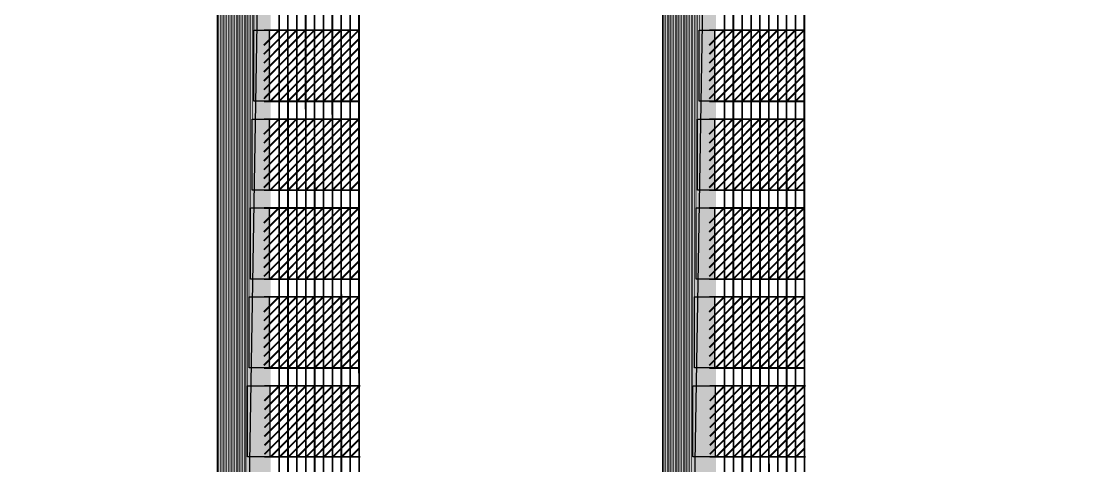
# Model space of a CAD drawing. Header units: millimetres. Extents: x -51 to 51, y -51 to 51.
# Drawn here: x -24.6 to -18.6, y -10.15 to -7.65 of the extents above; entities that cross this region are included whole.
import ezdxf

# ---------------------------------------------------------------- set-up
doc = ezdxf.new("R2010")
doc.units = ezdxf.units.MM
doc.linetypes.add('DASHED', pattern=[19.05, 12.7, -6.35])
for name, color, linetype in [('bottom_SU8', 5, 'Continuous'), ('metal', 43, 'Continuous'), ('reference', 18, 'DASHED')]:
    doc.layers.add(name, color=color, linetype=linetype)
doc.layers.add('top SU-8', color=3, linetype='Continuous', transparency=0.63)

msp = doc.modelspace()

# ---------------------------------------------------------------- linework, layer by layer
at = {"layer": 'bottom_SU8', "transparency": 33554544}
for points, const_width in [([(-23.3412, 5.9298), (-23.3412, -19.1017)], 0.3), ([(-20.8324, 5.9298), (-20.8324, -19.1017)], 0.3), ([(-23.1397, -19.0957), (-23.1443, -3.1964)], 0.01), ([(-23.09, -19.0957), (-23.0943, -3.1964)], 0.01), ([(-23.04, -19.0957), (-23.0443, -3.1964)], 0.01), ([(-22.9897, -19.0957), (-22.9943, -3.1961)], 0.01), ([(-22.9397, -19.0957), (-22.9443, -3.1964)], 0.01), ([(-22.8897, -19.0957), (-22.8943, -3.1961)], 0.01), ([(-22.8397, -19.0957), (-22.844, -3.1961)], 0.01), ([(-22.7897, -19.0957), (-22.7943, -3.1961)], 0.01), ([(-22.7397, -19.0957), (-22.7443, -3.1961)], 0.01), ([(-22.6897, -19.0957), (-22.6943, -3.1921)], 0.01), ([(-20.6309, -19.0957), (-20.6355, -3.1964)], 0.01), ([(-20.5812, -19.0957), (-20.5855, -3.1964)], 0.01), ([(-20.5312, -19.0957), (-20.5355, -3.1964)], 0.01), ([(-20.4809, -19.0957), (-20.4855, -3.1961)], 0.01), ([(-20.4309, -19.0957), (-20.4355, -3.1964)], 0.01), ([(-20.3809, -19.0957), (-20.3855, -3.1961)], 0.01), ([(-20.3309, -19.0957), (-20.3351, -3.1961)], 0.01), ([(-20.2809, -19.0957), (-20.2855, -3.1961)], 0.01), ([(-20.2309, -19.0957), (-20.2355, -3.1961)], 0.01), ([(-20.1809, -19.0957), (-20.1855, -3.1921)], 0.01), ([(-23.2289, -7.7811), (-23.144, -7.6961)], 0.01), ([(-23.2287, -7.831), (-23.094, -7.6961)], 0.01), ([(-23.2287, -7.8811), (-23.044, -7.6961)], 0.01), ([(-23.2287, -7.9313), (-22.994, -7.6961)], 0.01), ([(-23.2287, -7.9814), (-22.944, -7.6961)], 0.01), ([(-23.2287, -8.0315), (-22.894, -7.6961)], 0.01), ([(-23.2287, -8.0816), (-22.844, -7.6961)], 0.01), ([(-23.2287, -7.6961), (-22.6884, -7.6961)], 0.01), ([(-23.1931, -8.0961), (-22.794, -7.6961)], 0.01), ([(-23.1431, -8.0961), (-22.744, -7.6961)], 0.01), ([(-23.0931, -8.0961), (-22.694, -7.6961)], 0.01), ([(-20.7201, -7.7811), (-20.6351, -7.6961)], 0.01), ([(-20.7198, -7.831), (-20.5851, -7.6961)], 0.01), ([(-20.7198, -7.8811), (-20.5351, -7.6961)], 0.01), ([(-20.7198, -7.9313), (-20.4851, -7.6961)], 0.01), ([(-20.7198, -7.9814), (-20.4351, -7.6961)], 0.01), ([(-20.7198, -8.0315), (-20.3851, -7.6961)], 0.01), ([(-20.7198, -8.0816), (-20.3351, -7.6961)], 0.01), ([(-20.7198, -7.6961), (-20.1796, -7.6961)], 0.01), ([(-20.6843, -8.0961), (-20.2851, -7.6961)], 0.01), ([(-20.6343, -8.0961), (-20.2351, -7.6961)], 0.01), ([(-20.5843, -8.0961), (-20.1851, -7.6961)], 0.01), ([(-23.0431, -8.0961), (-22.6939, -7.7461)], 0.01), ([(-22.9931, -8.0961), (-22.6938, -7.7961)], 0.01), ([(-20.5343, -8.0961), (-20.185, -7.7461)], 0.01), ([(-20.4843, -8.0961), (-20.1849, -7.7961)], 0.01), ([(-22.9431, -8.0961), (-22.6937, -7.8461)], 0.01), ([(-20.4343, -8.0961), (-20.1848, -7.8461)], 0.01), ([(-22.8931, -8.0961), (-22.6936, -7.8961)], 0.01), ([(-20.3843, -8.0961), (-20.1847, -7.8961)], 0.01), ([(-22.8431, -8.0961), (-22.6934, -7.9461)], 0.01), ([(-20.3343, -8.0961), (-20.1846, -7.9461)], 0.01), ([(-22.7931, -8.0961), (-22.6933, -7.9961)], 0.01), ([(-20.2843, -8.0961), (-20.1845, -7.9961)], 0.01), ([(-23.2287, -8.0961), (-22.6883, -8.0961)], 0.01), ([(-22.7431, -8.0961), (-22.6932, -8.0461)], 0.01), ([(-20.7198, -8.0961), (-20.1795, -8.0961)], 0.01), ([(-20.2343, -8.0961), (-20.1844, -8.0461)], 0.01), ([(-23.2289, -8.2811), (-23.144, -8.1961)], 0.01), ([(-23.2287, -8.331), (-23.094, -8.1961)], 0.01), ([(-23.2287, -8.3811), (-23.044, -8.1961)], 0.01), ([(-23.2287, -8.4313), (-22.994, -8.1961)], 0.01), ([(-23.2287, -8.4814), (-22.944, -8.1961)], 0.01), ([(-23.2287, -8.5315), (-22.894, -8.1961)], 0.01), ([(-23.2287, -8.5816), (-22.844, -8.1961)], 0.01), ([(-23.2287, -8.1961), (-22.6884, -8.1961)], 0.01), ([(-23.1931, -8.5961), (-22.794, -8.1961)], 0.01), ([(-23.1431, -8.5961), (-22.744, -8.1961)], 0.01), ([(-23.0931, -8.5961), (-22.694, -8.1961)], 0.01), ([(-20.7201, -8.2811), (-20.6351, -8.1961)], 0.01), ([(-20.7198, -8.331), (-20.5851, -8.1961)], 0.01), ([(-20.7198, -8.3811), (-20.5351, -8.1961)], 0.01), ([(-20.7198, -8.4313), (-20.4851, -8.1961)], 0.01), ([(-20.7198, -8.4814), (-20.4351, -8.1961)], 0.01), ([(-20.7198, -8.5315), (-20.3851, -8.1961)], 0.01), ([(-20.7198, -8.5816), (-20.3351, -8.1961)], 0.01), ([(-20.7198, -8.1961), (-20.1796, -8.1961)], 0.01), ([(-20.6843, -8.5961), (-20.2851, -8.1961)], 0.01), ([(-20.6343, -8.5961), (-20.2351, -8.1961)], 0.01), ([(-20.5843, -8.5961), (-20.1851, -8.1961)], 0.01), ([(-23.0431, -8.5961), (-22.6939, -8.2461)], 0.01), ([(-20.5343, -8.5961), (-20.185, -8.2461)], 0.01), ([(-22.9931, -8.5961), (-22.6938, -8.2961)], 0.01), ([(-20.4843, -8.5961), (-20.1849, -8.2961)], 0.01), ([(-22.9431, -8.5961), (-22.6937, -8.3461)], 0.01), ([(-22.8931, -8.5961), (-22.6936, -8.3961)], 0.01), ([(-20.4343, -8.5961), (-20.1848, -8.3461)], 0.01), ([(-20.3843, -8.5961), (-20.1847, -8.3961)], 0.01), ([(-22.8431, -8.5961), (-22.6934, -8.4461)], 0.01), ([(-20.3343, -8.5961), (-20.1846, -8.4461)], 0.01), ([(-22.7931, -8.5961), (-22.6933, -8.4961)], 0.01), ([(-20.2843, -8.5961), (-20.1845, -8.4961)], 0.01), ([(-22.7431, -8.5961), (-22.6932, -8.5461)], 0.01), ([(-20.2343, -8.5961), (-20.1844, -8.5461)], 0.01), ([(-23.2287, -8.5961), (-22.6883, -8.5961)], 0.01), ([(-20.7198, -8.5961), (-20.1795, -8.5961)], 0.01), ([(-23.2289, -8.7811), (-23.144, -8.6961)], 0.01), ([(-23.2287, -8.831), (-23.094, -8.6961)], 0.01), ([(-23.2287, -8.8811), (-23.044, -8.6961)], 0.01), ([(-23.2287, -8.9313), (-22.994, -8.6961)], 0.01), ([(-23.2287, -8.9814), (-22.944, -8.6961)], 0.01), ([(-23.2287, -9.0315), (-22.894, -8.6961)], 0.01), ([(-23.2287, -9.0816), (-22.844, -8.6961)], 0.01), ([(-23.2287, -8.6961), (-22.6884, -8.6961)], 0.01), ([(-23.1931, -9.0961), (-22.794, -8.6961)], 0.01), ([(-23.1431, -9.0961), (-22.744, -8.6961)], 0.01), ([(-23.0931, -9.0961), (-22.694, -8.6961)], 0.01), ([(-20.7201, -8.7811), (-20.6351, -8.6961)], 0.01), ([(-20.7198, -8.831), (-20.5851, -8.6961)], 0.01), ([(-20.7198, -8.8811), (-20.5351, -8.6961)], 0.01), ([(-20.7198, -8.9313), (-20.4851, -8.6961)], 0.01), ([(-20.7198, -8.9814), (-20.4351, -8.6961)], 0.01), ([(-20.7198, -9.0315), (-20.3851, -8.6961)], 0.01), ([(-20.7198, -9.0816), (-20.3351, -8.6961)], 0.01), ([(-20.7198, -8.6961), (-20.1796, -8.6961)], 0.01), ([(-20.6843, -9.0961), (-20.2851, -8.6961)], 0.01), ([(-20.6343, -9.0961), (-20.2351, -8.6961)], 0.01), ([(-20.5843, -9.0961), (-20.1851, -8.6961)], 0.01), ([(-23.0431, -9.0961), (-22.6939, -8.7461)], 0.01), ([(-20.5343, -9.0961), (-20.185, -8.7461)], 0.01), ([(-22.9931, -9.0961), (-22.6938, -8.7961)], 0.01), ([(-20.4843, -9.0961), (-20.1849, -8.7961)], 0.01), ([(-22.9431, -9.0961), (-22.6937, -8.8461)], 0.01), ([(-20.4343, -9.0961), (-20.1848, -8.8461)], 0.01), ([(-22.8931, -9.0961), (-22.6936, -8.8961)], 0.01), ([(-20.3843, -9.0961), (-20.1847, -8.8961)], 0.01), ([(-22.8431, -9.0961), (-22.6934, -8.9461)], 0.01), ([(-22.7931, -9.0961), (-22.6933, -8.9961)], 0.01), ([(-20.3343, -9.0961), (-20.1846, -8.9461)], 0.01), ([(-20.2843, -9.0961), (-20.1845, -8.9961)], 0.01), ([(-22.7431, -9.0961), (-22.6932, -9.0461)], 0.01), ([(-20.2343, -9.0961), (-20.1844, -9.0461)], 0.01), ([(-23.2287, -9.0961), (-22.6883, -9.0961)], 0.01), ([(-20.7198, -9.0961), (-20.1795, -9.0961)], 0.01), ([(-23.2289, -9.2811), (-23.144, -9.1961)], 0.01), ([(-23.2287, -9.331), (-23.094, -9.1961)], 0.01), ([(-23.2287, -9.3811), (-23.044, -9.1961)], 0.01), ([(-23.2287, -9.4313), (-22.994, -9.1961)], 0.01), ([(-23.2287, -9.4814), (-22.944, -9.1961)], 0.01), ([(-23.2287, -9.5315), (-22.894, -9.1961)], 0.01), ([(-23.2287, -9.5816), (-22.844, -9.1961)], 0.01), ([(-23.2287, -9.1961), (-22.6884, -9.1961)], 0.01), ([(-23.1931, -9.5961), (-22.794, -9.1961)], 0.01), ([(-23.1431, -9.5961), (-22.744, -9.1961)], 0.01), ([(-23.0931, -9.5961), (-22.694, -9.1961)], 0.01), ([(-20.7201, -9.2811), (-20.6351, -9.1961)], 0.01), ([(-20.7198, -9.331), (-20.5851, -9.1961)], 0.01), ([(-20.7198, -9.3811), (-20.5351, -9.1961)], 0.01), ([(-20.7198, -9.4313), (-20.4851, -9.1961)], 0.01), ([(-20.7198, -9.4814), (-20.4351, -9.1961)], 0.01), ([(-20.7198, -9.5315), (-20.3851, -9.1961)], 0.01), ([(-20.7198, -9.5816), (-20.3351, -9.1961)], 0.01), ([(-20.7198, -9.1961), (-20.1796, -9.1961)], 0.01), ([(-20.6843, -9.5961), (-20.2851, -9.1961)], 0.01), ([(-20.6343, -9.5961), (-20.2351, -9.1961)], 0.01), ([(-20.5843, -9.5961), (-20.1851, -9.1961)], 0.01), ([(-23.0431, -9.5961), (-22.6939, -9.2461)], 0.01), ([(-22.9931, -9.5961), (-22.6938, -9.2961)], 0.01), ([(-20.5343, -9.5961), (-20.185, -9.2461)], 0.01), ([(-20.4843, -9.5961), (-20.1849, -9.2961)], 0.01), ([(-22.9431, -9.5961), (-22.6937, -9.3461)], 0.01), ([(-20.4343, -9.5961), (-20.1848, -9.3461)], 0.01), ([(-22.8931, -9.5961), (-22.6936, -9.3961)], 0.01), ([(-20.3843, -9.5961), (-20.1847, -9.3961)], 0.01), ([(-22.8431, -9.5961), (-22.6934, -9.4461)], 0.01), ([(-20.3343, -9.5961), (-20.1846, -9.4461)], 0.01), ([(-22.7931, -9.5961), (-22.6933, -9.4961)], 0.01), ([(-20.2843, -9.5961), (-20.1845, -9.4961)], 0.01), ([(-23.2287, -9.5961), (-22.6883, -9.5961)], 0.01), ([(-22.7431, -9.5961), (-22.6932, -9.5461)], 0.01), ([(-20.7198, -9.5961), (-20.1795, -9.5961)], 0.01), ([(-20.2343, -9.5961), (-20.1844, -9.5461)], 0.01), ([(-23.2257, -9.7811), (-23.1408, -9.6961)], 0.01), ([(-23.2255, -9.831), (-23.0908, -9.6961)], 0.01), ([(-23.2255, -9.8811), (-23.0408, -9.6961)], 0.01), ([(-23.2255, -9.9312), (-22.9908, -9.6961)], 0.01), ([(-23.2255, -9.9813), (-22.9408, -9.6961)], 0.01), ([(-23.2255, -10.0314), (-22.8908, -9.6961)], 0.01), ([(-23.2255, -10.0816), (-22.8408, -9.6961)], 0.01), ([(-23.2255, -9.6961), (-22.6852, -9.6961)], 0.01), ([(-23.19, -10.0961), (-22.7908, -9.6961)], 0.01), ([(-23.14, -10.0961), (-22.7408, -9.6961)], 0.01), ([(-23.09, -10.0961), (-22.6908, -9.6961)], 0.01), ([(-20.7169, -9.7811), (-20.632, -9.6961)], 0.01), ([(-20.7167, -9.831), (-20.582, -9.6961)], 0.01), ([(-20.7167, -9.8811), (-20.532, -9.6961)], 0.01), ([(-20.7167, -9.9312), (-20.482, -9.6961)], 0.01), ([(-20.7167, -9.9813), (-20.432, -9.6961)], 0.01), ([(-20.7167, -10.0314), (-20.382, -9.6961)], 0.01), ([(-20.7167, -10.0816), (-20.332, -9.6961)], 0.01), ([(-20.7167, -9.6961), (-20.1764, -9.6961)], 0.01), ([(-20.6812, -10.0961), (-20.282, -9.6961)], 0.01), ([(-20.6312, -10.0961), (-20.232, -9.6961)], 0.01), ([(-20.5812, -10.0961), (-20.182, -9.6961)], 0.01), ([(-23.04, -10.0961), (-22.6907, -9.7461)], 0.01), ([(-20.5312, -10.0961), (-20.1819, -9.7461)], 0.01), ([(-22.99, -10.0961), (-22.6906, -9.7961)], 0.01), ([(-20.4812, -10.0961), (-20.1818, -9.7961)], 0.01), ([(-22.94, -10.0961), (-22.6905, -9.8461)], 0.01), ([(-22.89, -10.0961), (-22.6904, -9.8961)], 0.01), ([(-20.4312, -10.0961), (-20.1817, -9.8461)], 0.01), ([(-20.3812, -10.0961), (-20.1816, -9.8961)], 0.01), ([(-22.84, -10.0961), (-22.6903, -9.9461)], 0.01), ([(-20.3312, -10.0961), (-20.1815, -9.9461)], 0.01), ([(-22.79, -10.0961), (-22.6902, -9.9961)], 0.01), ([(-20.2812, -10.0961), (-20.1814, -9.9961)], 0.01), ([(-22.74, -10.0961), (-22.6901, -10.0461)], 0.01), ([(-20.2312, -10.0961), (-20.1813, -10.0461)], 0.01), ([(-23.2255, -10.0961), (-22.6851, -10.0961)], 0.01), ([(-20.7167, -10.0961), (-20.1763, -10.0961)], 0.01)]:
    msp.add_lwpolyline(points, dxfattribs=dict(at, const_width=const_width))
at = {"layer": 'metal', "transparency": 33554544}
for points, const_width in [([(-23.3392, -11.0957), (-23.3392, 10.5754)], 0.004), ([(-20.8304, -11.0957), (-20.8304, 10.5754)], 0.004), ([(-23.3572, -12.0957), (-23.3572, 10.0274)], 0.004), ([(-23.3482, -11.5957), (-23.3482, 10.0291)], 0.004), ([(-20.8484, -12.0957), (-20.8484, 10.0274)], 0.004), ([(-20.8394, -11.5957), (-20.8394, 10.0291)], 0.004), ([(-23.3302, -10.5957), (-23.3302, 9.9562)], 0.004), ([(-20.8214, -10.5957), (-20.8214, 9.9562)], 0.004), ([(-23.3752, -13.0957), (-23.3752, 9.4365)], 0.004), ([(-23.3662, -12.5957), (-23.3662, 9.4365)], 0.004), ([(-20.8664, -13.0957), (-20.8664, 9.4365)], 0.004), ([(-20.8574, -12.5957), (-20.8574, 9.4365)], 0.004), ([(-23.3212, -10.0961), (-23.3212, 9.3481)], 0.004), ([(-23.3122, -9.5961), (-23.3122, 9.3481)], 0.004), ([(-20.8124, -10.0961), (-20.8124, 9.3481)], 0.004), ([(-20.8034, -9.5961), (-20.8034, 9.3481)], 0.004), ([(-23.3932, -14.0957), (-23.3932, 8.8389)], 0.004), ([(-23.3842, -13.5957), (-23.3842, 8.8407)], 0.004), ([(-20.8844, -14.0957), (-20.8844, 8.8389)], 0.004), ([(-20.8754, -13.5957), (-20.8754, 8.8407)], 0.004), ([(-23.3032, -9.0961), (-23.3032, 8.7599)], 0.004), ([(-23.2942, -8.5961), (-23.2942, 8.7617)], 0.004), ([(-20.7944, -9.0961), (-20.7944, 8.7599)], 0.004), ([(-20.7854, -8.5961), (-20.7854, 8.7617)], 0.004), ([(-23.4112, -15.0957), (-23.4112, 8.2445)], 0.004), ([(-23.4022, -14.5957), (-23.4022, 8.2445)], 0.004), ([(-20.9024, -15.0957), (-20.9024, 8.2445)], 0.004), ([(-20.8934, -14.5957), (-20.8934, 8.2445)], 0.004), ([(-23.2852, -8.0961), (-23.2852, 8.1764)], 0.004), ([(-20.7764, -8.0961), (-20.7764, 8.1764)], 0.004), ([(-23.4292, -16.0957), (-23.4292, 7.6503)], 0.004), ([(-23.4202, -15.5957), (-23.4202, 7.6503)], 0.004), ([(-20.9204, -16.0957), (-20.9204, 7.6503)], 0.004), ([(-20.9114, -15.5957), (-20.9114, 7.6503)], 0.004), ([(-23.4472, -17.0957), (-23.4472, 7.0554)], 0.004), ([(-23.4382, -16.5957), (-23.4382, 7.0554)], 0.004), ([(-20.9384, -17.0957), (-20.9384, 7.0554)], 0.004), ([(-20.9294, -16.5957), (-20.9294, 7.0554)], 0.004), ([(-23.4652, -18.0957), (-23.4652, 6.4565)], 0.004), ([(-23.4562, -17.5957), (-23.4562, 6.4576)], 0.004), ([(-20.9564, -18.0957), (-20.9564, 6.4565)], 0.004), ([(-20.9474, -17.5957), (-20.9474, 6.4576)], 0.004), ([(-23.4832, -19.0957), (-23.4832, 5.8889)], 0.004), ([(-23.4742, -18.5957), (-23.4742, 5.8943)], 0.004), ([(-20.9744, -19.0957), (-20.9744, 5.8889)], 0.004), ([(-20.9654, -18.5957), (-20.9654, 5.8943)], 0.004), ([(-23.2033, -7.8054), (-23.0938, -7.6957)], 0.006), ([(-23.2032, -7.8554), (-23.0438, -7.6957)], 0.006), ([(-23.2032, -7.9055), (-22.9938, -7.6957)], 0.006), ([(-23.2032, -7.9556), (-22.9438, -7.6957)], 0.006), ([(-23.2032, -8.0558), (-22.8438, -7.6957)], 0.006), ([(-23.2032, -7.6957), (-22.6909, -7.6957)], 0.006), ([(-23.2031, -8.0057), (-22.8938, -7.6957)], 0.006), ([(-23.2031, -7.7551), (-23.1438, -7.6957)], 0.006), ([(-23.193, -8.0957), (-22.7938, -7.6957)], 0.006), ([(-23.143, -8.0957), (-23.1438, -7.6957)], 0.006), ([(-23.143, -8.0957), (-22.7438, -7.6957)], 0.006), ([(-23.093, -8.0957), (-23.0938, -7.6957)], 0.006), ([(-23.093, -8.0957), (-22.6938, -7.6957)], 0.006), ([(-23.043, -8.0957), (-23.0438, -7.6957)], 0.006), ([(-22.993, -8.0957), (-22.9938, -7.6957)], 0.006), ([(-22.943, -8.0957), (-22.9438, -7.6957)], 0.006), ([(-22.893, -8.0957), (-22.8938, -7.6957)], 0.006), ([(-22.843, -8.0957), (-22.8438, -7.6957)], 0.006), ([(-22.793, -8.0957), (-22.7938, -7.6957)], 0.006), ([(-22.743, -8.0957), (-22.7438, -7.6957)], 0.006), ([(-22.693, -8.0957), (-22.6938, -7.6957)], 0.006), ([(-20.6945, -7.8054), (-20.585, -7.6957)], 0.006), ([(-20.6944, -7.8554), (-20.535, -7.6957)], 0.006), ([(-20.6944, -7.9055), (-20.485, -7.6957)], 0.006), ([(-20.6944, -8.0558), (-20.335, -7.6957)], 0.006), ([(-20.6944, -7.6957), (-20.182, -7.6957)], 0.006), ([(-20.6943, -7.9556), (-20.435, -7.6957)], 0.006), ([(-20.6943, -8.0057), (-20.385, -7.6957)], 0.006), ([(-20.6943, -7.7551), (-20.635, -7.6957)], 0.006), ([(-20.6842, -8.0957), (-20.285, -7.6957)], 0.006), ([(-20.6342, -8.0957), (-20.635, -7.6957)], 0.006), ([(-20.6342, -8.0957), (-20.235, -7.6957)], 0.006), ([(-20.5842, -8.0957), (-20.585, -7.6957)], 0.006), ([(-20.5842, -8.0957), (-20.185, -7.6957)], 0.006), ([(-20.5342, -8.0957), (-20.535, -7.6957)], 0.006), ([(-20.4842, -8.0957), (-20.485, -7.6957)], 0.006), ([(-20.4342, -8.0957), (-20.435, -7.6957)], 0.006), ([(-20.3842, -8.0957), (-20.385, -7.6957)], 0.006), ([(-20.3342, -8.0957), (-20.335, -7.6957)], 0.006), ([(-20.2842, -8.0957), (-20.285, -7.6957)], 0.006), ([(-20.2342, -8.0957), (-20.235, -7.6957)], 0.006), ([(-20.1842, -8.0957), (-20.185, -7.6957)], 0.006), ([(-23.043, -8.0957), (-22.6937, -7.7457)], 0.006), ([(-22.993, -8.0957), (-22.6936, -7.7957)], 0.006), ([(-20.5342, -8.0957), (-20.1849, -7.7457)], 0.006), ([(-20.4842, -8.0957), (-20.1848, -7.7957)], 0.006), ([(-22.943, -8.0957), (-22.6935, -7.8457)], 0.006), ([(-20.4342, -8.0957), (-20.1847, -7.8457)], 0.006), ([(-22.893, -8.0957), (-22.6934, -7.8957)], 0.006), ([(-20.3842, -8.0957), (-20.1846, -7.8957)], 0.006), ([(-22.843, -8.0957), (-22.6933, -7.9457)], 0.006), ([(-20.3342, -8.0957), (-20.1845, -7.9457)], 0.006), ([(-22.793, -8.0957), (-22.6932, -7.9957)], 0.006), ([(-20.2842, -8.0957), (-20.1844, -7.9957)], 0.006), ([(-23.2053, -8.0957), (-22.6905, -8.0957)], 0.006), ([(-22.743, -8.0957), (-22.6931, -8.0457)], 0.006), ([(-20.6965, -8.0957), (-20.1817, -8.0957)], 0.006), ([(-20.2342, -8.0957), (-20.1843, -8.0457)], 0.006), ([(-23.2033, -8.3054), (-23.0938, -8.1957)], 0.006), ([(-23.2032, -8.3554), (-23.0438, -8.1957)], 0.006), ([(-23.2032, -8.4055), (-22.9938, -8.1957)], 0.006), ([(-23.2032, -8.4556), (-22.9438, -8.1957)], 0.006), ([(-23.2032, -8.5558), (-22.8438, -8.1957)], 0.006), ([(-23.2032, -8.1957), (-22.6909, -8.1957)], 0.006), ([(-23.2031, -8.5057), (-22.8938, -8.1957)], 0.006), ([(-23.2031, -8.2551), (-23.1438, -8.1957)], 0.006), ([(-23.193, -8.5957), (-22.7938, -8.1957)], 0.006), ([(-23.143, -8.5957), (-23.1438, -8.1957)], 0.006), ([(-23.143, -8.5957), (-22.7438, -8.1957)], 0.006), ([(-23.093, -8.5957), (-23.0938, -8.1957)], 0.006), ([(-23.093, -8.5957), (-22.6938, -8.1957)], 0.006), ([(-23.043, -8.5957), (-23.0438, -8.1957)], 0.006), ([(-22.993, -8.5957), (-22.9938, -8.1957)], 0.006), ([(-22.943, -8.5957), (-22.9438, -8.1957)], 0.006), ([(-22.893, -8.5957), (-22.8938, -8.1957)], 0.006), ([(-22.843, -8.5957), (-22.8438, -8.1957)], 0.006), ([(-22.793, -8.5957), (-22.7938, -8.1957)], 0.006), ([(-22.743, -8.5957), (-22.7438, -8.1957)], 0.006), ([(-22.693, -8.5957), (-22.6938, -8.1957)], 0.006), ([(-20.6945, -8.3054), (-20.585, -8.1957)], 0.006), ([(-20.6944, -8.3554), (-20.535, -8.1957)], 0.006), ([(-20.6944, -8.4055), (-20.485, -8.1957)], 0.006), ([(-20.6944, -8.5558), (-20.335, -8.1957)], 0.006), ([(-20.6944, -8.1957), (-20.182, -8.1957)], 0.006), ([(-20.6943, -8.4556), (-20.435, -8.1957)], 0.006), ([(-20.6943, -8.5057), (-20.385, -8.1957)], 0.006), ([(-20.6943, -8.2551), (-20.635, -8.1957)], 0.006), ([(-20.6842, -8.5957), (-20.285, -8.1957)], 0.006), ([(-20.6342, -8.5957), (-20.635, -8.1957)], 0.006), ([(-20.6342, -8.5957), (-20.235, -8.1957)], 0.006), ([(-20.5842, -8.5957), (-20.585, -8.1957)], 0.006), ([(-20.5842, -8.5957), (-20.185, -8.1957)], 0.006), ([(-20.5342, -8.5957), (-20.535, -8.1957)], 0.006), ([(-20.4842, -8.5957), (-20.485, -8.1957)], 0.006), ([(-20.4342, -8.5957), (-20.435, -8.1957)], 0.006), ([(-20.3842, -8.5957), (-20.385, -8.1957)], 0.006), ([(-20.3342, -8.5957), (-20.335, -8.1957)], 0.006), ([(-20.2842, -8.5957), (-20.285, -8.1957)], 0.006), ([(-20.2342, -8.5957), (-20.235, -8.1957)], 0.006), ([(-20.1842, -8.5957), (-20.185, -8.1957)], 0.006), ([(-23.043, -8.5957), (-22.6937, -8.2457)], 0.006), ([(-20.5342, -8.5957), (-20.1849, -8.2457)], 0.006), ([(-22.993, -8.5957), (-22.6936, -8.2957)], 0.006), ([(-20.4842, -8.5957), (-20.1848, -8.2957)], 0.006), ([(-22.943, -8.5957), (-22.6935, -8.3457)], 0.006), ([(-22.893, -8.5957), (-22.6934, -8.3957)], 0.006), ([(-20.4342, -8.5957), (-20.1847, -8.3457)], 0.006), ([(-20.3842, -8.5957), (-20.1846, -8.3957)], 0.006), ([(-22.843, -8.5957), (-22.6933, -8.4457)], 0.006), ([(-20.3342, -8.5957), (-20.1845, -8.4457)], 0.006), ([(-22.793, -8.5957), (-22.6932, -8.4957)], 0.006), ([(-20.2842, -8.5957), (-20.1844, -8.4957)], 0.006), ([(-22.743, -8.5957), (-22.6931, -8.5457)], 0.006), ([(-20.2342, -8.5957), (-20.1843, -8.5457)], 0.006), ([(-23.2053, -8.5957), (-22.6905, -8.5957)], 0.006), ([(-20.6965, -8.5957), (-20.1817, -8.5957)], 0.006), ([(-23.2033, -8.8054), (-23.0938, -8.6957)], 0.006), ([(-23.2032, -8.8554), (-23.0438, -8.6957)], 0.006), ([(-23.2032, -8.9055), (-22.9938, -8.6957)], 0.006), ([(-23.2032, -8.9556), (-22.9438, -8.6957)], 0.006), ([(-23.2032, -9.0558), (-22.8438, -8.6957)], 0.006), ([(-23.2032, -8.6957), (-22.6909, -8.6957)], 0.006), ([(-23.2031, -9.0057), (-22.8938, -8.6957)], 0.006), ([(-23.2031, -8.7551), (-23.1438, -8.6957)], 0.006), ([(-23.193, -9.0957), (-22.7938, -8.6957)], 0.006), ([(-23.143, -9.0957), (-23.1438, -8.6957)], 0.006), ([(-23.143, -9.0957), (-22.7438, -8.6957)], 0.006), ([(-23.093, -9.0957), (-23.0938, -8.6957)], 0.006), ([(-23.093, -9.0957), (-22.6938, -8.6957)], 0.006), ([(-23.043, -9.0957), (-23.0438, -8.6957)], 0.006), ([(-22.993, -9.0957), (-22.9938, -8.6957)], 0.006), ([(-22.943, -9.0957), (-22.9438, -8.6957)], 0.006), ([(-22.893, -9.0957), (-22.8938, -8.6957)], 0.006), ([(-22.843, -9.0957), (-22.8438, -8.6957)], 0.006), ([(-22.793, -9.0957), (-22.7938, -8.6957)], 0.006), ([(-22.743, -9.0957), (-22.7438, -8.6957)], 0.006), ([(-22.693, -9.0957), (-22.6938, -8.6957)], 0.006), ([(-20.6945, -8.8054), (-20.585, -8.6957)], 0.006), ([(-20.6944, -8.8554), (-20.535, -8.6957)], 0.006), ([(-20.6944, -8.9055), (-20.485, -8.6957)], 0.006), ([(-20.6944, -9.0558), (-20.335, -8.6957)], 0.006), ([(-20.6944, -8.6957), (-20.182, -8.6957)], 0.006), ([(-20.6943, -8.9556), (-20.435, -8.6957)], 0.006), ([(-20.6943, -9.0057), (-20.385, -8.6957)], 0.006), ([(-20.6943, -8.7551), (-20.635, -8.6957)], 0.006), ([(-20.6842, -9.0957), (-20.285, -8.6957)], 0.006), ([(-20.6342, -9.0957), (-20.635, -8.6957)], 0.006), ([(-20.6342, -9.0957), (-20.235, -8.6957)], 0.006), ([(-20.5842, -9.0957), (-20.585, -8.6957)], 0.006), ([(-20.5842, -9.0957), (-20.185, -8.6957)], 0.006), ([(-20.5342, -9.0957), (-20.535, -8.6957)], 0.006), ([(-20.4842, -9.0957), (-20.485, -8.6957)], 0.006), ([(-20.4342, -9.0957), (-20.435, -8.6957)], 0.006), ([(-20.3842, -9.0957), (-20.385, -8.6957)], 0.006), ([(-20.3342, -9.0957), (-20.335, -8.6957)], 0.006), ([(-20.2842, -9.0957), (-20.285, -8.6957)], 0.006), ([(-20.2342, -9.0957), (-20.235, -8.6957)], 0.006), ([(-20.1842, -9.0957), (-20.185, -8.6957)], 0.006), ([(-23.043, -9.0957), (-22.6937, -8.7457)], 0.006), ([(-20.5342, -9.0957), (-20.1849, -8.7457)], 0.006), ([(-22.993, -9.0957), (-22.6936, -8.7957)], 0.006), ([(-20.4842, -9.0957), (-20.1848, -8.7957)], 0.006), ([(-22.943, -9.0957), (-22.6935, -8.8457)], 0.006), ([(-20.4342, -9.0957), (-20.1847, -8.8457)], 0.006), ([(-22.893, -9.0957), (-22.6934, -8.8957)], 0.006), ([(-20.3842, -9.0957), (-20.1846, -8.8957)], 0.006), ([(-22.843, -9.0957), (-22.6933, -8.9457)], 0.006), ([(-22.793, -9.0957), (-22.6932, -8.9957)], 0.006), ([(-20.3342, -9.0957), (-20.1845, -8.9457)], 0.006), ([(-20.2842, -9.0957), (-20.1844, -8.9957)], 0.006), ([(-22.743, -9.0957), (-22.6931, -9.0457)], 0.006), ([(-20.2342, -9.0957), (-20.1843, -9.0457)], 0.006), ([(-23.2053, -9.0957), (-22.6905, -9.0957)], 0.006), ([(-20.6965, -9.0957), (-20.1817, -9.0957)], 0.006), ([(-23.2033, -9.3054), (-23.0938, -9.1957)], 0.006), ([(-23.2032, -9.3554), (-23.0438, -9.1957)], 0.006), ([(-23.2032, -9.4055), (-22.9938, -9.1957)], 0.006), ([(-23.2032, -9.4556), (-22.9438, -9.1957)], 0.006), ([(-23.2032, -9.5558), (-22.8438, -9.1957)], 0.006), ([(-23.2032, -9.1957), (-22.6909, -9.1957)], 0.006), ([(-23.2031, -9.5057), (-22.8938, -9.1957)], 0.006), ([(-23.2031, -9.2551), (-23.1438, -9.1957)], 0.006), ([(-23.193, -9.5957), (-22.7938, -9.1957)], 0.006), ([(-23.143, -9.5957), (-23.1438, -9.1957)], 0.006), ([(-23.143, -9.5957), (-22.7438, -9.1957)], 0.006), ([(-23.093, -9.5957), (-23.0938, -9.1957)], 0.006), ([(-23.093, -9.5957), (-22.6938, -9.1957)], 0.006), ([(-23.043, -9.5957), (-23.0438, -9.1957)], 0.006), ([(-22.993, -9.5957), (-22.9938, -9.1957)], 0.006), ([(-22.943, -9.5957), (-22.9438, -9.1957)], 0.006), ([(-22.893, -9.5957), (-22.8938, -9.1957)], 0.006), ([(-22.843, -9.5957), (-22.8438, -9.1957)], 0.006), ([(-22.793, -9.5957), (-22.7938, -9.1957)], 0.006), ([(-22.743, -9.5957), (-22.7438, -9.1957)], 0.006), ([(-22.693, -9.5957), (-22.6938, -9.1957)], 0.006), ([(-20.6945, -9.3054), (-20.585, -9.1957)], 0.006), ([(-20.6944, -9.3554), (-20.535, -9.1957)], 0.006), ([(-20.6944, -9.4055), (-20.485, -9.1957)], 0.006), ([(-20.6944, -9.5558), (-20.335, -9.1957)], 0.006), ([(-20.6944, -9.1957), (-20.182, -9.1957)], 0.006), ([(-20.6943, -9.4556), (-20.435, -9.1957)], 0.006), ([(-20.6943, -9.5057), (-20.385, -9.1957)], 0.006), ([(-20.6943, -9.2551), (-20.635, -9.1957)], 0.006), ([(-20.6842, -9.5957), (-20.285, -9.1957)], 0.006), ([(-20.6342, -9.5957), (-20.635, -9.1957)], 0.006), ([(-20.6342, -9.5957), (-20.235, -9.1957)], 0.006), ([(-20.5842, -9.5957), (-20.585, -9.1957)], 0.006), ([(-20.5842, -9.5957), (-20.185, -9.1957)], 0.006), ([(-20.5342, -9.5957), (-20.535, -9.1957)], 0.006), ([(-20.4842, -9.5957), (-20.485, -9.1957)], 0.006), ([(-20.4342, -9.5957), (-20.435, -9.1957)], 0.006), ([(-20.3842, -9.5957), (-20.385, -9.1957)], 0.006), ([(-20.3342, -9.5957), (-20.335, -9.1957)], 0.006), ([(-20.2842, -9.5957), (-20.285, -9.1957)], 0.006), ([(-20.2342, -9.5957), (-20.235, -9.1957)], 0.006), ([(-20.1842, -9.5957), (-20.185, -9.1957)], 0.006), ([(-23.043, -9.5957), (-22.6937, -9.2457)], 0.006), ([(-22.993, -9.5957), (-22.6936, -9.2957)], 0.006), ([(-20.5342, -9.5957), (-20.1849, -9.2457)], 0.006), ([(-20.4842, -9.5957), (-20.1848, -9.2957)], 0.006), ([(-22.943, -9.5957), (-22.6935, -9.3457)], 0.006), ([(-20.4342, -9.5957), (-20.1847, -9.3457)], 0.006), ([(-22.893, -9.5957), (-22.6934, -9.3957)], 0.006), ([(-20.3842, -9.5957), (-20.1846, -9.3957)], 0.006), ([(-22.843, -9.5957), (-22.6933, -9.4457)], 0.006), ([(-20.3342, -9.5957), (-20.1845, -9.4457)], 0.006), ([(-22.793, -9.5957), (-22.6932, -9.4957)], 0.006), ([(-20.2842, -9.5957), (-20.1844, -9.4957)], 0.006), ([(-23.2053, -9.5957), (-22.6905, -9.5957)], 0.006), ([(-22.743, -9.5957), (-22.6931, -9.5457)], 0.006), ([(-20.6965, -9.5957), (-20.1817, -9.5957)], 0.006), ([(-20.2342, -9.5957), (-20.1843, -9.5457)], 0.006), ([(-23.2009, -9.8057), (-23.0914, -9.696)], 0.006), ([(-23.2008, -9.8557), (-23.0414, -9.696)], 0.006), ([(-23.2008, -9.9058), (-22.9914, -9.696)], 0.006), ([(-23.2008, -9.9559), (-22.9414, -9.696)], 0.006), ([(-23.2008, -10.0059), (-22.8914, -9.696)], 0.006), ([(-23.2008, -10.0561), (-22.8414, -9.696)], 0.006), ([(-23.2008, -9.696), (-22.6885, -9.696)], 0.006), ([(-23.2007, -9.7554), (-23.1414, -9.696)], 0.006), ([(-23.1906, -10.096), (-22.7914, -9.696)], 0.006), ([(-23.1422, -10.096), (-23.1424, -9.696)], 0.006), ([(-23.1406, -10.096), (-22.7414, -9.696)], 0.006), ([(-23.0927, -10.096), (-23.0922, -9.696)], 0.006), ([(-23.0906, -10.096), (-22.6914, -9.696)], 0.006), ([(-23.0422, -10.096), (-23.0422, -9.696)], 0.006), ([(-22.992, -10.096), (-22.9921, -9.696)], 0.006), ([(-22.9424, -10.096), (-22.9425, -9.696)], 0.006), ([(-22.8919, -10.096), (-22.8921, -9.696)], 0.006), ([(-22.8419, -10.096), (-22.8422, -9.696)], 0.006), ([(-22.792, -10.096), (-22.7923, -9.696)], 0.006), ([(-22.7423, -10.096), (-22.7426, -9.696)], 0.006), ([(-22.6925, -10.096), (-22.6922, -9.696)], 0.006), ([(-20.6921, -9.8057), (-20.5826, -9.696)], 0.006), ([(-20.692, -9.8557), (-20.5326, -9.696)], 0.006), ([(-20.692, -9.9058), (-20.4826, -9.696)], 0.006), ([(-20.692, -9.9559), (-20.4326, -9.696)], 0.006), ([(-20.692, -10.0561), (-20.3326, -9.696)], 0.006), ([(-20.692, -9.696), (-20.1797, -9.696)], 0.006), ([(-20.6919, -10.0059), (-20.3826, -9.696)], 0.006), ([(-20.6919, -9.7554), (-20.6326, -9.696)], 0.006), ([(-20.6818, -10.096), (-20.2826, -9.696)], 0.006), ([(-20.6334, -10.096), (-20.6336, -9.696)], 0.006), ([(-20.6318, -10.096), (-20.2326, -9.696)], 0.006), ([(-20.5839, -10.096), (-20.5833, -9.696)], 0.006), ([(-20.5818, -10.096), (-20.1826, -9.696)], 0.006), ([(-20.5334, -10.096), (-20.5333, -9.696)], 0.006), ([(-20.4831, -10.096), (-20.4833, -9.696)], 0.006), ([(-20.4336, -10.096), (-20.4336, -9.696)], 0.006), ([(-20.3831, -10.096), (-20.3833, -9.696)], 0.006), ([(-20.3331, -10.096), (-20.3334, -9.696)], 0.006), ([(-20.2832, -10.096), (-20.2835, -9.696)], 0.006), ([(-20.2334, -10.096), (-20.2337, -9.696)], 0.006), ([(-20.1837, -10.096), (-20.1834, -9.696)], 0.006), ([(-23.0406, -10.096), (-22.6913, -9.746)], 0.006), ([(-20.5318, -10.096), (-20.1825, -9.746)], 0.006), ([(-22.9906, -10.096), (-22.6912, -9.796)], 0.006), ([(-20.4818, -10.096), (-20.1824, -9.796)], 0.006), ([(-22.9406, -10.096), (-22.6911, -9.846)], 0.006), ([(-22.8906, -10.096), (-22.691, -9.896)], 0.006), ([(-20.4318, -10.096), (-20.1823, -9.846)], 0.006), ([(-20.3818, -10.096), (-20.1822, -9.896)], 0.006), ([(-22.8406, -10.096), (-22.6909, -9.946)], 0.006), ([(-20.3318, -10.096), (-20.1821, -9.946)], 0.006), ([(-22.7906, -10.096), (-22.6908, -9.996)], 0.006), ([(-20.2818, -10.096), (-20.182, -9.996)], 0.006), ([(-22.7406, -10.096), (-22.6907, -10.046)], 0.006), ([(-20.2318, -10.096), (-20.1819, -10.046)], 0.006), ([(-23.2029, -10.096), (-22.6881, -10.096)], 0.006), ([(-20.6941, -10.096), (-20.1793, -10.096)], 0.006)]:
    msp.add_lwpolyline(points, dxfattribs=dict(at, const_width=const_width))
for points in [[(-23.2852, -7.6961), (-23.1982, -7.6961), (-23.1982, -8.0961), (-23.2852, -8.0961)], [(-20.7764, -7.6961), (-20.6894, -7.6961), (-20.6894, -8.0961), (-20.7764, -8.0961)], [(-23.2942, -8.1961), (-23.1982, -8.1961), (-23.1982, -8.5961), (-23.2942, -8.5961)], [(-20.7854, -8.1961), (-20.6894, -8.1961), (-20.6894, -8.5961), (-20.7854, -8.5961)], [(-23.3032, -8.6961), (-23.1982, -8.6961), (-23.1982, -9.0961), (-23.3032, -9.0961)], [(-20.7944, -8.6961), (-20.6894, -8.6961), (-20.6894, -9.0961), (-20.7944, -9.0961)], [(-23.3122, -9.1961), (-23.1982, -9.1961), (-23.1982, -9.5961), (-23.3122, -9.5961)], [(-20.8034, -9.1961), (-20.6894, -9.1961), (-20.6894, -9.5961), (-20.8034, -9.5961)], [(-23.3212, -9.6961), (-23.1949, -9.6961), (-23.1949, -10.0961), (-23.3212, -10.0961)], [(-20.8124, -9.6961), (-20.6861, -9.6961), (-20.6861, -10.0961), (-20.8124, -10.0961)]]:
    msp.add_lwpolyline(points, close=True, dxfattribs=at)
at = {"layer": 'reference'}
msp.add_circle((0, 0), 38.1, dxfattribs=at)
at = {"layer": 'top SU-8', "transparency": 33554544}
for points in [[(-23.1912, -3.1692), (-23.4911, -3.1692), (-23.4913, -19.1018), (-23.4582, -19.1018)], [(-20.6824, -3.1692), (-20.9823, -3.1692), (-20.9825, -19.1018), (-20.9494, -19.1018)]]:
    msp.add_lwpolyline(points, close=True, dxfattribs=at)

doc.saveas('drawing.dxf')
